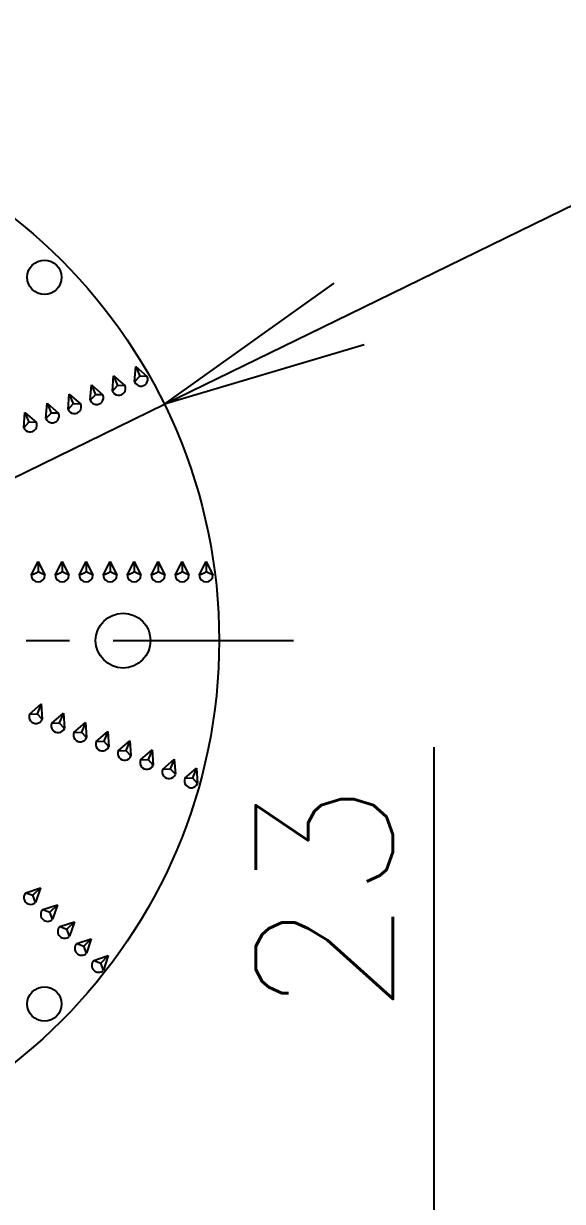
# Model space of a CAD drawing. Extents: x 115 to 2025, y 0 to 1377.
# Drawn here: x 768.5 to 807.8, y 1183.2 to 1269.2 of the extents above; entities that cross this region are included whole.
import ezdxf

# ---------------------------------------------------------------- set-up
doc = ezdxf.new("R2010")
doc.units = 0
doc.header["$LTSCALE"] = 0.5
doc.header["$MEASUREMENT"] = 0
doc.header["$PDMODE"] = 3
doc.header["$PDSIZE"] = 2.5
doc.linetypes.add('CENTER', pattern=[50.8, 31.75, -6.35, 6.35, -6.35])
doc.layers.get('0').update_dxf_attribs({"linetype": 'CONTINUOUS'})
doc.layers.get('Defpoints').update_dxf_attribs({"linetype": 'CONTINUOUS'})
doc.layers.add('DANMEN', color=7, linetype='CONTINUOUS')
doc.layers.add('SUNPOU', color=7, linetype='CONTINUOUS')
doc.styles.get("Standard").update_dxf_attribs({"font": 'romans.shx', "bigfont": 'extfont.shx'})
doc.dimstyles.new('STYLE_1', dxfattribs={"dimscale": 5, "dimtxt": 2, "dimasz": 3, "dimexe": 1, "dimexo": 1, "dimgap": 0.6, "dimtad": 3, "dimdec": 0, "dimlfac": 2, "dimzin": 0, "dimdsep": 46, "dimtxsty": 'STANDARD', "dimblk1": 'OPEN', "dimblk2": 'OPEN', "dimsah": 1, "dimcen": 1.5, "dimadec": 0, "dimazin": 0, "dimtfac": 1, "dimtdec": 0, "dimtmove": 0, "dimatfit": 0, "dimldrblk": 'DOTSMALL', "dimfxl": 1, "dimtvp": 1, "dimtolj": 1, "dimtzin": 0, "dimarcsym": 0})

# ---------------------------------------------------------------- blocks, each defined once
blk = doc.blocks.new('_OPEN')
at = {"color": 0, "linetype": 'ByBlock'}
for p, q in [((-1, 0.1667), (0, 0)), ((0, 0), (-1, -0.1667)), ((0, 0), (-1, 0))]:
    blk.add_line(p, q, dxfattribs=at)
blk = doc.blocks.new('*D22')
at = {"layer": 'Defpoints', "color": 0}
for p in [(782.749, 1164.179), (798.423, 1164.179), (750.999, 1152.679)]:
    blk.add_point(p, dxfattribs=at)
at = {"layer": 'SUNPOU', "color": 0, "lineweight": -2}
for p, q in [((798.423, 1179.179), (798.423, 1216.369)), ((787.749, 1164.179), (803.423, 1164.179)), ((798.423, 1152.679), (798.423, 1164.179)), ((755.999, 1152.679), (803.423, 1152.679)), ((798.423, 1137.679), (798.423, 1122.679))]:
    blk.add_line(p, q, dxfattribs=at)
at = {"layer": 'SUNPOU', "color": 0, "lineweight": -2, "xscale": 15, "yscale": 15, "zscale": 15}
for p, rotation in [((798.423, 1164.179), 270), ((798.423, 1152.679), 90)]:
    blk.add_blockref('_OPEN', p, dxfattribs=dict(at, rotation=rotation))
at = {"layer": 'SUNPOU', "color": 0, "insert": (790.423, 1205.274), "char_height": 10, "attachment_point": 5, "rotation": 90}
blk.add_mtext('\\A1;23', dxfattribs=at)
blk = doc.blocks.new('_DotSmall')
at = {"color": 0, "linetype": 'ByBlock', "const_width": 0.5}
blk.add_lwpolyline([(-0.0625, 0, 1), (0.0625, 0, 1)], format="xyb", close=True, dxfattribs=at)
blk = doc.blocks.new('*D27')
at = {"layer": 'Defpoints', "color": 0}
for p in [(778.758, 1241.385), (708.24, 1206.898)]:
    blk.add_point(p, dxfattribs=at)
at = {"layer": 'SUNPOU', "color": 0, "lineweight": -2}
for p, q in [((792.233, 1247.975), (846.603, 1274.565)), ((708.24, 1206.898), (778.758, 1241.385)), ((694.765, 1200.308), (681.29, 1193.718))]:
    blk.add_line(p, q, dxfattribs=at)
at = {"layer": 'SUNPOU', "color": 0, "lineweight": -2, "xscale": 15, "yscale": 15, "zscale": 15}
for p, rotation in [((778.758, 1241.385), 206.0609276596093), ((708.24, 1206.898), 26.06092765960935)]:
    blk.add_blockref('_OPEN', p, dxfattribs=dict(at, rotation=rotation))
at = {"layer": 'SUNPOU', "color": 0, "insert": (824.78, 1272.797), "char_height": 10, "attachment_point": 5, "rotation": 26.06093}
blk.add_mtext('\\A1;∅157', dxfattribs=at)

msp = doc.modelspace()

# ---------------------------------------------------------------- linework, layer by layer
at = {"color": 2}
for p, q in [((776.59, 1243.026), (776.669, 1244.141)), ((776.669, 1244.141), (776.964, 1243.429)), ((776.669, 1244.141), (777.514, 1243.408)), ((774.973, 1242.356), (775.052, 1243.471)), ((775.052, 1243.471), (775.347, 1242.759)), ((775.052, 1243.471), (775.897, 1242.739)), ((776.59, 1243.026), (776.964, 1243.429)), ((777.514, 1243.408), (776.964, 1243.429)), ((771.739, 1241.017), (771.819, 1242.132)), ((771.819, 1242.132), (772.663, 1241.399)), ((771.819, 1242.132), (772.114, 1241.42)), ((773.356, 1241.686), (773.435, 1242.802)), ((773.435, 1242.802), (774.28, 1242.069)), ((773.435, 1242.802), (773.73, 1242.089)), ((774.973, 1242.356), (775.347, 1242.759)), ((775.897, 1242.739), (775.347, 1242.759)), ((770.123, 1240.347), (770.202, 1241.462)), ((770.202, 1241.462), (771.046, 1240.73)), ((770.202, 1241.462), (770.497, 1240.75)), ((771.739, 1241.017), (772.114, 1241.42)), ((772.663, 1241.399), (772.114, 1241.42)), ((773.356, 1241.686), (773.73, 1242.089)), ((774.28, 1242.069), (773.73, 1242.089)), ((768.506, 1239.677), (768.585, 1240.793)), ((768.585, 1240.793), (768.88, 1240.08)), ((768.585, 1240.793), (769.43, 1240.06)), ((770.123, 1240.347), (770.497, 1240.75)), ((771.046, 1240.73), (770.497, 1240.75)), ((768.506, 1239.677), (768.88, 1240.08)), ((769.43, 1240.06), (768.88, 1240.08)), ((769.048, 1228.925), (769.548, 1229.925)), ((769.548, 1229.925), (769.548, 1229.154)), ((769.548, 1229.925), (770.048, 1228.925)), ((770.798, 1228.925), (771.298, 1229.925)), ((771.298, 1229.925), (771.298, 1229.154)), ((771.298, 1229.925), (771.798, 1228.925)), ((772.548, 1228.925), (773.048, 1229.925)), ((773.048, 1229.925), (773.048, 1229.154)), ((773.048, 1229.925), (773.548, 1228.925)), ((774.298, 1228.925), (774.798, 1229.925)), ((774.798, 1229.925), (775.298, 1228.925)), ((774.798, 1229.925), (774.798, 1229.154)), ((776.048, 1228.925), (776.548, 1229.925)), ((776.548, 1229.925), (777.048, 1228.925)), ((776.548, 1229.925), (776.548, 1229.154)), ((777.798, 1228.925), (778.298, 1229.925)), ((778.298, 1229.925), (778.798, 1228.925)), ((778.298, 1229.925), (778.298, 1229.154)), ((779.548, 1228.925), (780.048, 1229.925)), ((780.048, 1229.925), (780.048, 1229.154)), ((780.048, 1229.925), (780.548, 1228.925)), ((781.298, 1228.925), (781.798, 1229.925)), ((781.798, 1229.925), (781.798, 1229.154)), ((781.798, 1229.925), (782.298, 1228.925)), ((769.048, 1228.925), (769.548, 1229.154)), ((770.048, 1228.925), (769.548, 1229.154)), ((770.798, 1228.925), (771.298, 1229.154)), ((771.798, 1228.925), (771.298, 1229.154)), ((772.548, 1228.925), (773.048, 1229.154)), ((773.548, 1228.925), (773.048, 1229.154)), ((774.298, 1228.925), (774.798, 1229.154)), ((775.298, 1228.925), (774.798, 1229.154)), ((776.048, 1228.925), (776.548, 1229.154)), ((777.048, 1228.925), (776.548, 1229.154)), ((777.798, 1228.925), (778.298, 1229.154)), ((778.798, 1228.925), (778.298, 1229.154)), ((779.548, 1228.925), (780.048, 1229.154)), ((780.548, 1228.925), (780.048, 1229.154)), ((781.298, 1228.925), (781.798, 1229.154)), ((782.298, 1228.925), (781.798, 1229.154)), ((768.933, 1218.784), (769.778, 1219.516)), ((769.778, 1219.516), (769.483, 1218.804)), ((769.778, 1219.516), (769.857, 1218.401)), ((768.933, 1218.784), (769.483, 1218.804)), ((769.857, 1218.401), (769.483, 1218.804)), ((770.55, 1218.114), (771.395, 1218.847)), ((770.55, 1218.114), (771.1, 1218.135)), ((771.395, 1218.847), (771.1, 1218.135)), ((771.474, 1217.732), (771.1, 1218.135)), ((771.395, 1218.847), (771.474, 1217.732)), ((772.167, 1217.445), (773.012, 1218.177)), ((773.012, 1218.177), (772.717, 1217.465)), ((773.012, 1218.177), (773.091, 1217.062)), ((772.167, 1217.445), (772.717, 1217.465)), ((773.091, 1217.062), (772.717, 1217.465)), ((773.784, 1216.775), (774.628, 1217.507)), ((774.628, 1217.507), (774.333, 1216.795)), ((774.628, 1217.507), (774.708, 1216.392)), ((773.784, 1216.775), (774.333, 1216.795)), ((774.708, 1216.392), (774.333, 1216.795)), ((775.4, 1216.105), (776.245, 1216.838)), ((776.245, 1216.838), (775.95, 1216.126)), ((776.245, 1216.838), (776.324, 1215.722)), ((775.4, 1216.105), (775.95, 1216.126)), ((776.324, 1215.722), (775.95, 1216.126)), ((777.017, 1215.435), (777.862, 1216.168)), ((777.862, 1216.168), (777.567, 1215.456)), ((777.862, 1216.168), (777.941, 1215.053)), ((778.634, 1214.766), (779.479, 1215.498)), ((779.479, 1215.498), (779.184, 1214.786)), ((779.479, 1215.498), (779.558, 1214.383)), ((777.017, 1215.435), (777.567, 1215.456)), ((777.941, 1215.053), (777.567, 1215.456)), ((778.634, 1214.766), (779.184, 1214.786)), ((779.558, 1214.383), (779.184, 1214.786)), ((780.251, 1214.096), (781.095, 1214.829)), ((781.095, 1214.829), (780.8, 1214.116)), ((781.095, 1214.829), (781.175, 1213.713)), ((780.251, 1214.096), (780.8, 1214.116)), ((781.175, 1213.713), (780.8, 1214.116)), ((768.659, 1205.746), (769.72, 1206.1)), ((769.72, 1206.1), (769.175, 1205.555)), ((769.72, 1206.1), (769.366, 1205.039)), ((768.659, 1205.746), (769.175, 1205.555)), ((769.366, 1205.039), (769.175, 1205.555)), ((769.897, 1204.509), (770.957, 1204.862)), ((769.897, 1204.509), (770.412, 1204.317)), ((770.957, 1204.862), (770.412, 1204.317)), ((770.604, 1203.802), (770.412, 1204.317)), ((770.957, 1204.862), (770.604, 1203.802)), ((771.134, 1203.271), (772.195, 1203.625)), ((772.195, 1203.625), (771.65, 1203.08)), ((772.195, 1203.625), (771.841, 1202.564)), ((771.134, 1203.271), (771.65, 1203.08)), ((771.841, 1202.564), (771.65, 1203.08)), ((772.372, 1202.034), (773.432, 1202.387)), ((772.372, 1202.034), (772.887, 1201.842)), ((773.432, 1202.387), (772.887, 1201.842)), ((773.079, 1201.327), (772.887, 1201.842)), ((773.432, 1202.387), (773.079, 1201.327)), ((773.609, 1200.796), (774.67, 1201.15)), ((774.67, 1201.15), (774.125, 1200.605)), ((774.67, 1201.15), (774.316, 1200.089)), ((773.609, 1200.796), (774.125, 1200.605)), ((774.316, 1200.089), (774.125, 1200.605))]:
    msp.add_line(p, q, dxfattribs=at)
for centre, radius in [((743.499, 1224.142), 39.25), ((770.016, 1250.658), 1.25), ((775.749, 1224.142), 2), ((770.016, 1197.625), 1.25)]:
    msp.add_circle(centre, radius, dxfattribs=at)
for centre, start, end in [((777.052, 1243.217), 202.5, 22.5), ((775.435, 1242.547), 202.5, 22.5), ((772.201, 1241.208), 202.5, 22.5), ((773.818, 1241.878), 202.5, 22.5), ((770.584, 1240.538), 202.5, 22.5), ((768.968, 1239.869), 202.5, 22.5), ((769.548, 1228.925), 180, 360), ((771.298, 1228.925), 180, 360), ((773.048, 1228.925), 180, 360), ((774.798, 1228.925), 180, 360), ((776.548, 1228.925), 180, 360), ((778.298, 1228.925), 180, 360), ((780.048, 1228.925), 180, 360), ((781.798, 1228.925), 180, 360), ((769.395, 1218.593), 157.5, 337.5), ((771.012, 1217.923), 157.5, 337.5), ((772.629, 1217.253), 157.5, 337.5), ((774.246, 1216.584), 157.5, 337.5), ((775.862, 1215.914), 157.5, 337.5), ((777.479, 1215.244), 157.5, 337.5), ((779.096, 1214.574), 157.5, 337.5), ((780.713, 1213.905), 157.5, 337.5), ((769.013, 1205.393), 135, 315), ((770.25, 1204.155), 135, 315), ((771.488, 1202.918), 135, 315), ((772.725, 1201.68), 135, 315), ((773.963, 1200.443), 135, 315)]:
    msp.add_arc(centre, 0.5, start, end, dxfattribs=at)
at = {"layer": 'DANMEN', "color": 2, "linetype": 'CENTER'}
msp.add_line((698.824, 1224.142), (788.174, 1224.142), dxfattribs=at)

# ---------------------------------------------------------------- dimensions: what is measured, and where the dimension line sits
at = {"layer": 'SUNPOU'}
dim = msp.add_diameter_dim_2p(p1=(708.24, 1206.898), p2=(778.758, 1241.385), dimstyle='STYLE_1', dxfattribs=at)
dim.commit()
dim.dimension.update_dxf_attribs({"geometry": '*D27', "text_midpoint": (828.295, 1265.611), "dimtype": 163})
dim = msp.add_linear_dim(base=(798.423, 1164.179), p1=(750.999, 1152.679), p2=(782.749, 1164.179), angle=90, dimstyle='STYLE_1', dxfattribs=at)
dim.commit()
dim.dimension.update_dxf_attribs({"geometry": '*D22', "text_midpoint": (790.423, 1205.274)})

doc.saveas('drawing.dxf')
